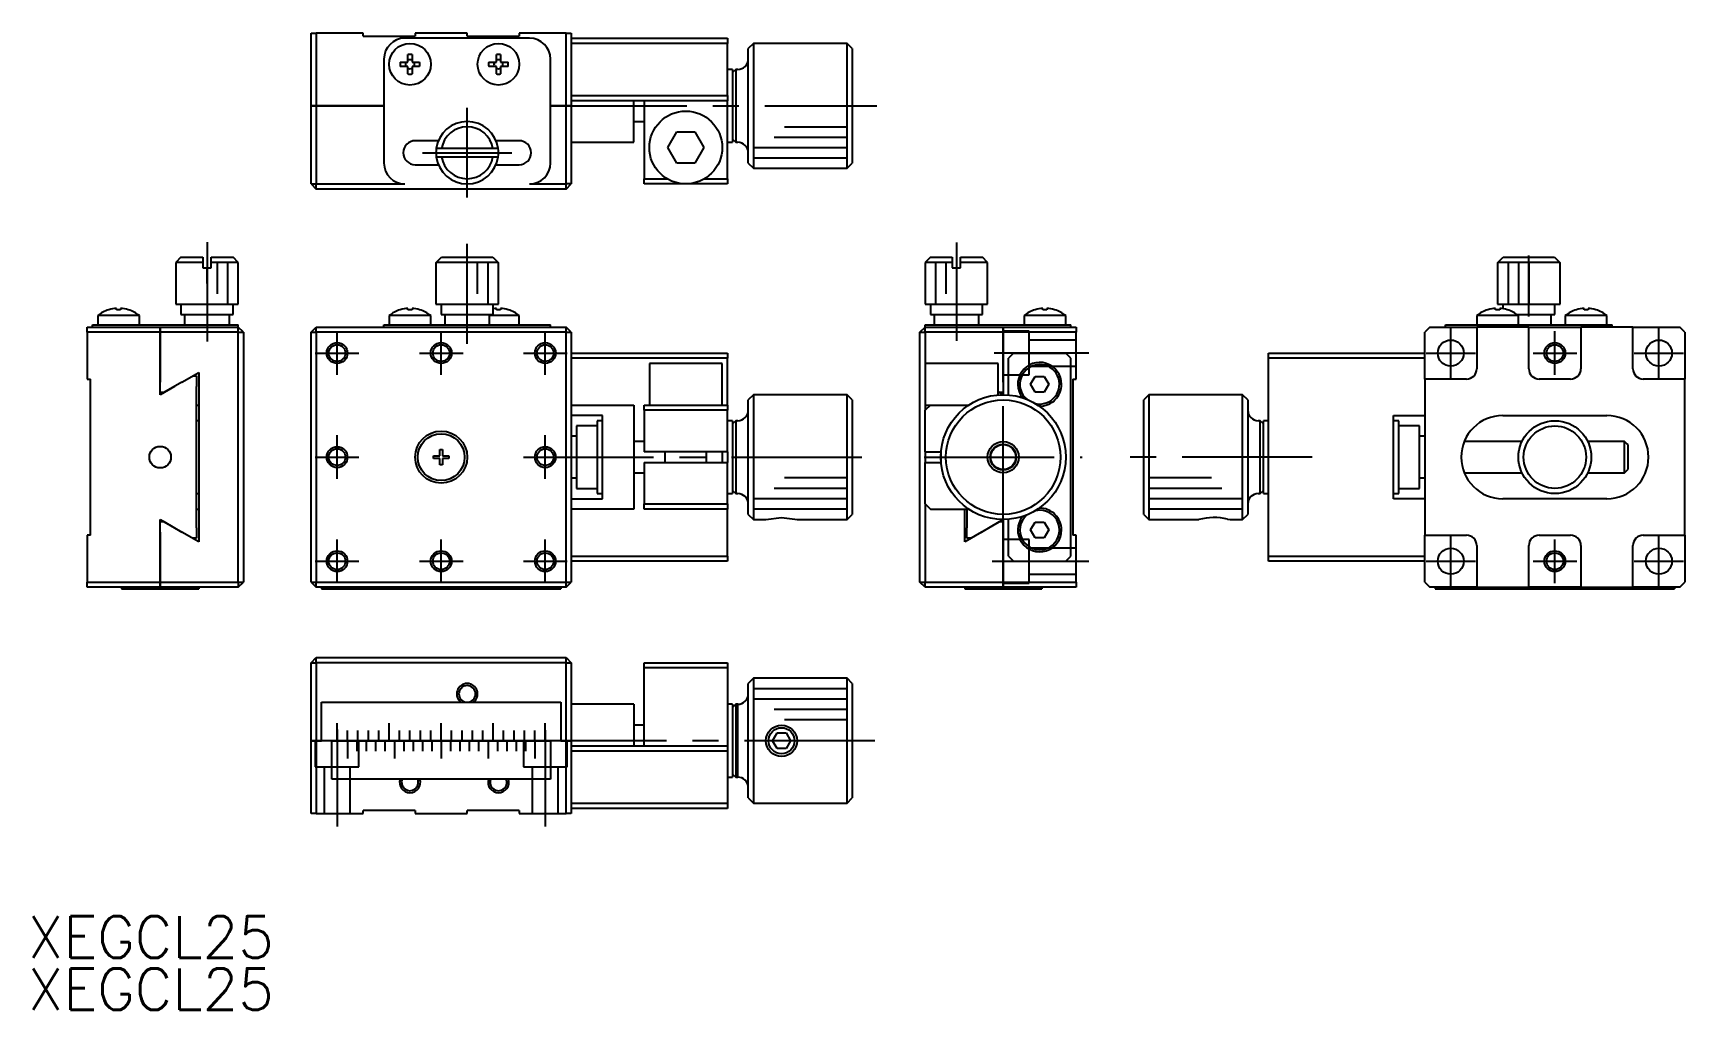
# Model space of a CAD drawing. Extents: x 17 to 176, y 4 to 98.
import ezdxf

# ---------------------------------------------------------------- set-up
doc = ezdxf.new("R2010")
doc.units = 0
doc.header["$LTSCALE"] = 10
doc.linetypes.add('CENTER', pattern=[2, 1.25, -0.25, 0.25, -0.25])
doc.linetypes.add('DASHED', pattern=[0.75, 0.5, -0.25])
doc.layers.get('0').update_dxf_attribs({"linetype": 'CONTINUOUS'})
doc.layers.add('CENTER', color=1, linetype='CENTER')
doc.styles.get("Standard").update_dxf_attribs({"font": 'txt.shx', "bigfont": '@extfont2.shx'})

# ---------------------------------------------------------------- blocks, each defined once
blk = doc.blocks.new('AID1')
at = {"color": 7}
blk.add_text('XEGCL25', height=4, dxfattribs=at).set_placement((17.250347, 18.217708))
blk = doc.blocks.new('AID5')
at = {"color": 7}
blk.add_text('XEGCL25', height=4, dxfattribs=at).set_placement((17.250347, 13.217708))

msp = doc.modelspace()

# ---------------------------------------------------------------- linework, layer by layer
at = {"color": 7, "linetype": 'CONTINUOUS'}
for p, q in [((44.000013, 90.5), (44.000013, 97.5)), ((44.000013, 97.5), (44.500013, 97.5)), ((44.500013, 97.5), (44.500013, 90.5)), ((49.000013, 97.5), (44.500013, 97.5)), ((49.000013, 97.2), (49.000013, 97.5)), ((49.000013, 97.2), (54.000013, 97.2)), ((65.000013, 97), (53.000013, 97)), ((54.000013, 97.5), (54.000013, 97.2)), ((59.000013, 97.5), (54.000013, 97.5)), ((59.000013, 97.2), (59.000013, 97.5)), ((59.000013, 97.2), (64.000013, 97.2)), ((64.000013, 97.5), (64.000013, 97.2)), ((68.500013, 97.5), (64.000013, 97.5)), ((68.500013, 90.5), (68.500013, 97.5)), ((68.500013, 97.5), (69.000013, 97.5)), ((69.000013, 97.5), (69.000013, 90.5)), ((69.000013, 97), (84.000013, 97)), ((84.000013, 97), (84.000013, 96.5)), ((53.300013, 94.7), (53.300013, 95.428709)), ((53.700013, 95.428709), (53.700013, 94.7)), ((61.800013, 94.7), (61.800013, 95.428709)), ((62.200013, 95.428709), (62.200013, 94.7)), ((84.000013, 96.5), (69.000013, 96.5)), ((84.000013, 91.5), (84.000013, 96.5)), ((86.500012, 96.5), (86.000012, 96)), ((86.000012, 85), (86.000012, 96)), ((86.500012, 96.5), (86.500012, 84.5)), ((95.500012, 96.5), (86.500012, 96.5)), ((95.500012, 84.5), (95.500012, 96.5)), ((96.000012, 96), (95.500012, 96.5)), ((96.000012, 96), (96.000012, 85)), ((51.000012, 95), (51.000012, 85)), ((52.571304, 94.7), (53.300013, 94.7)), ((53.300013, 94.3), (52.571304, 94.3)), ((53.300013, 93.571291), (53.300013, 94.3)), ((53.700013, 94.7), (54.428721, 94.7)), ((53.700013, 94.3), (53.700013, 93.571291)), ((54.428721, 94.3), (53.700013, 94.3)), ((61.071304, 94.7), (61.800013, 94.7)), ((61.800013, 94.3), (61.071304, 94.3)), ((61.800013, 93.571291), (61.800013, 94.3)), ((62.200013, 94.7), (62.928721, 94.7)), ((62.200013, 94.3), (62.200013, 93.571291)), ((62.928721, 94.3), (62.200013, 94.3)), ((67.000013, 85), (67.000013, 95)), ((84.500013, 94), (84.000013, 94)), ((84.800012, 94), (84.500012, 93.7)), ((84.500013, 94), (84.500013, 87)), ((84.800012, 94), (84.800012, 87)), ((85.000012, 94), (84.800012, 94)), ((44.500013, 90.5), (44.000013, 90.5)), ((44.000013, 83), (44.000013, 90.5)), ((44.000013, 90.5), (44.500013, 90.5)), ((44.500013, 90.5), (51.000012, 90.5)), ((44.500013, 90.5), (44.500013, 83)), ((51.000012, 90.5), (44.500013, 90.5)), ((67.000013, 90.5), (68.500013, 90.5)), ((68.500013, 90.5), (67.000013, 90.5)), ((69.000013, 90.5), (68.500013, 90.5)), ((68.500013, 83), (68.500013, 90.5)), ((68.500013, 90.5), (69.000013, 90.5)), ((69.000013, 91.5), (84.000013, 91.5)), ((84.000013, 91), (69.000013, 91)), ((69.000013, 90.5), (69.000013, 83)), ((75.000013, 87), (75.000013, 91)), ((76.000013, 91), (76.000013, 83.5)), ((84.000013, 91.5), (84.000013, 91)), ((84.000013, 83.5), (84.000013, 91)), ((75.000013, 89), (76.000013, 89)), ((78.267962, 86.5), (79.133987, 88)), ((79.133987, 88), (80.866038, 88)), ((80.866038, 88), (81.732063, 86.5)), ((84.500012, 87.3), (84.800012, 87)), ((56.229178, 87.15), (54.000013, 87.15)), ((56.53222, 86.40001), (56.026799, 86.40001)), ((61.467805, 86.40001), (56.53222, 86.40001)), ((61.973226, 86.40001), (61.467805, 86.40001)), ((64.000013, 87.15), (61.770847, 87.15)), ((69.000013, 87), (75.000013, 87)), ((79.133987, 85), (78.267962, 86.5)), ((81.732063, 86.5), (80.866038, 85)), ((84.000013, 87), (84.500013, 87)), ((84.800012, 87), (85.000012, 87)), ((54.000013, 84.85), (56.229186, 84.85)), ((56.026799, 85.60001), (56.53222, 85.60001)), ((56.53222, 85.60001), (61.467805, 85.60001)), ((61.467805, 85.60001), (61.973226, 85.60001)), ((61.770839, 84.85), (64.000013, 84.85)), ((80.866038, 85), (79.133987, 85)), ((86.000012, 85), (86.500012, 84.5)), ((86.500012, 84.5), (95.500012, 84.5)), ((95.500012, 84.5), (96.000012, 85)), ((44.000013, 83), (44.500013, 83)), ((44.000013, 83), (44.500013, 82.5)), ((44.500013, 83), (53.000013, 83)), ((44.500013, 82.5), (44.500013, 83)), ((65.000013, 83), (68.500013, 83)), ((68.500013, 82.5), (68.500013, 83)), ((69.000013, 83), (68.500013, 83)), ((68.500013, 82.5), (69.000013, 83)), ((76.000013, 83.5), (78.197237, 83.5)), ((76.000013, 83), (76.000013, 83.5)), ((80.000013, 83), (76.000013, 83)), ((84.000013, 83), (80.000013, 83)), ((81.802788, 83.5), (84.000013, 83.5)), ((84.000013, 83.5), (84.000013, 83)), ((68.500013, 82.5), (44.500013, 82.5)), ((31.49999, 75.95), (30.99999, 75.45)), ((33.59999, 75.45), (30.99999, 75.45)), ((30.99999, 75.45), (30.99999, 71.45)), ((31.49999, 75.95), (33.59999, 75.95)), ((33.59999, 75.95), (33.59999, 75.45)), ((33.59999, 75.45), (33.59999, 74.95)), ((33.59999, 74.95), (34.39999, 74.95)), ((34.39999, 75.95), (36.49999, 75.95)), ((34.39999, 75.45), (34.39999, 75.95)), ((36.99999, 75.45), (34.39999, 75.45)), ((34.39999, 74.95), (34.39999, 75.45)), ((36.99999, 75.45), (36.49999, 75.95)), ((36.99999, 71.45), (36.99999, 75.45)), ((56.000013, 74.95), (56.026799, 74.95)), ((56.000013, 74.95), (56.000013, 71.45)), ((56.026799, 75.45), (56.53222, 75.95)), ((61.973226, 75.45), (56.026799, 75.45)), ((56.026799, 74.95), (56.026799, 75.45)), ((56.53222, 75.95), (61.467805, 75.95)), ((61.467805, 75.95), (61.973226, 75.45)), ((61.973226, 75.45), (61.973226, 74.95)), ((61.973226, 74.95), (62.000013, 74.95)), ((62.000013, 71.45), (62.000013, 74.95)), ((103.50001, 75.95), (103.00001, 75.45)), ((105.60001, 75.45), (103.00001, 75.45)), ((103.00001, 75.45), (103.00001, 71.45)), ((103.50001, 75.95), (105.60001, 75.95)), ((105.60001, 75.95), (105.60001, 75.45)), ((105.60001, 75.45), (105.60001, 74.95)), ((105.60001, 74.95), (106.40001, 74.95)), ((106.40001, 75.95), (108.50001, 75.95)), ((106.40001, 75.45), (106.40001, 75.95)), ((109.00001, 75.45), (106.40001, 75.45)), ((106.40001, 74.95), (106.40001, 75.45)), ((109.00001, 75.45), (108.50001, 75.95)), ((109.00001, 71.45), (109.00001, 75.45)), ((157.999987, 74.95), (158.026774, 74.95)), ((157.999987, 74.95), (157.999987, 71.45)), ((158.026774, 75.45), (158.532195, 75.95)), ((158.026774, 74.95), (158.026774, 75.45)), ((163.973201, 75.45), (158.026774, 75.45)), ((158.532195, 75.95), (163.46778, 75.95)), ((163.46778, 75.95), (163.973201, 75.45)), ((163.973201, 75.45), (163.973201, 74.95)), ((163.973201, 74.95), (163.999987, 74.95)), ((163.999987, 71.45), (163.999987, 74.95)), ((30.99999, 71.45), (36.99999, 71.45)), ((31.49999, 71.45), (31.49999, 70.45)), ((36.49999, 70.45), (36.49999, 71.45)), ((56.000013, 71.45), (62.000013, 71.45)), ((56.500013, 71.45), (56.500013, 70.45)), ((61.500013, 70.45), (61.500013, 71.45)), ((103.00001, 71.45), (106.00001, 71.45)), ((103.50001, 71.45), (103.50001, 70.45)), ((106.00001, 71.45), (109.00001, 71.45)), ((108.50001, 70.45), (108.50001, 71.45)), ((157.999987, 71.45), (163.999987, 71.45)), ((158.499987, 71.45), (158.499987, 71.004362)), ((163.499987, 70.45), (163.499987, 71.45)), ((27.5, 70.347999), (23.5, 70.347999)), ((23.5, 70.347999), (23.5, 69.45)), ((24.571291, 70.905732), (24.55, 70.905732)), ((25.3, 70.905732), (25.3, 71.037475)), ((25.7, 70.905732), (25.3, 70.905732)), ((25.7, 71.037475), (25.7, 70.905732)), ((26.45, 70.905732), (26.428709, 70.905732)), ((27.5, 69.45), (27.5, 70.347999)), ((31.49999, 70.45), (36.49999, 70.45)), ((31.84999, 70.45), (31.84999, 69.45)), ((36.14999, 69.45), (36.14999, 70.45)), ((55.500013, 70.347999), (51.500013, 70.347999)), ((51.500013, 70.347999), (51.500013, 69.45)), ((52.571304, 70.905732), (52.550013, 70.905732)), ((53.300013, 70.905732), (53.300013, 71.037475)), ((53.700013, 70.905732), (53.300013, 70.905732)), ((53.700013, 71.037475), (53.700013, 70.905732)), ((54.450013, 70.905732), (54.428721, 70.905732)), ((55.500013, 69.45), (55.500013, 70.347999)), ((56.500013, 70.45), (61.500013, 70.45)), ((56.850013, 70.45), (56.850013, 69.45)), ((61.150013, 69.45), (61.150013, 70.45)), ((64.000013, 70.347999), (61.150013, 70.347999)), ((61.800013, 70.905732), (61.800013, 71.037475)), ((62.200013, 70.905732), (61.800013, 70.905732)), ((62.200013, 71.037475), (62.200013, 70.905732)), ((62.950013, 70.905732), (62.928721, 70.905732)), ((64.000013, 69.45), (64.000013, 70.347999)), ((103.50001, 70.45), (106.00001, 70.45)), ((103.85001, 70.45), (103.85001, 69.45)), ((106.00001, 70.45), (108.50001, 70.45)), ((108.15001, 69.45), (108.15001, 70.45)), ((116.5, 70.347999), (112.5, 70.347999)), ((112.5, 70.347999), (112.5, 69.45)), ((113.571291, 70.905732), (113.55, 70.905732)), ((114.3, 70.905732), (114.3, 71.037475)), ((114.7, 70.905732), (114.3, 70.905732)), ((114.7, 71.037475), (114.7, 70.905732)), ((115.45, 70.905732), (115.428709, 70.905732)), ((116.5, 69.45), (116.5, 70.347999)), ((157.999987, 70.347999), (155.999987, 70.347999)), ((155.999987, 70.347999), (155.999987, 69.45)), ((157.071279, 70.905732), (157.049987, 70.905732)), ((157.799987, 70.905732), (157.799987, 71.037475)), ((158.199987, 70.905732), (157.799987, 70.905732)), ((159.999987, 70.347999), (157.999987, 70.347999)), ((158.199987, 71.037475), (158.199987, 70.905732)), ((158.949987, 70.905732), (158.928696, 70.905732)), ((159.865463, 70.45), (163.499987, 70.45)), ((159.999987, 69.45), (159.999987, 70.347999)), ((163.149987, 69.45), (163.149987, 70.45)), ((166.499987, 70.347999), (164.499987, 70.347999)), ((164.499987, 70.347999), (164.499987, 69.45)), ((165.571279, 70.905732), (165.549987, 70.905732)), ((166.299987, 70.905732), (166.299987, 71.037475)), ((166.699987, 70.905732), (166.299987, 70.905732)), ((168.499987, 70.347999), (166.499987, 70.347999)), ((166.699987, 71.037475), (166.699987, 70.905732)), ((167.449987, 70.905732), (167.428696, 70.905732)), ((168.499987, 69.45), (168.499987, 70.347999)), ((22.5, 69.25), (29.5, 69.25)), ((22.5, 68.75), (22.5, 69.25)), ((22.5, 68.75), (22.5, 64.25)), ((29.5, 68.75), (22.5, 68.75)), ((23, 69.25), (23, 69.45)), ((23, 69.45), (25, 69.45)), ((25, 69.45), (35, 69.45)), ((29.5, 69.25), (29.5, 68.75)), ((29.5, 69.25), (37, 69.25)), ((29.5, 68.75), (29.5, 69.25)), ((29.5, 63.95), (29.5, 68.75)), ((29.5, 68.75), (29.5, 63.95)), ((37, 68.75), (29.5, 68.75)), ((35, 69.45), (37, 69.45)), ((37, 69.25), (37, 69.45)), ((37, 68.75), (37, 69.25)), ((37.5, 68.75), (37, 69.25)), ((37, 44.75), (37, 68.75)), ((37, 68.75), (37.5, 68.75)), ((37.5, 68.75), (37.5, 44.75)), ((44.000013, 68.75), (44.500013, 69.25)), ((44.000013, 44.75), (44.000013, 68.75)), ((44.000013, 68.75), (44.500013, 68.75)), ((44.500013, 68.75), (44.500013, 69.25)), ((44.500013, 69.25), (53.000013, 69.25)), ((44.500013, 68.75), (44.500013, 44.75)), ((68.500013, 68.75), (44.500013, 68.75)), ((51.000012, 69.25), (51.000012, 69.45)), ((51.000012, 69.45), (53.000013, 69.45)), ((53.000013, 69.45), (65.000013, 69.45)), ((53.000013, 69.25), (65.000013, 69.25)), ((53.000013, 69.25), (65.000013, 69.25)), ((65.000013, 69.45), (67.000013, 69.45)), ((65.000013, 69.25), (68.500013, 69.25)), ((67.000013, 69.25), (67.000013, 69.45)), ((68.500013, 68.75), (68.500013, 69.25)), ((69.000013, 68.75), (68.500013, 69.25)), ((68.500013, 44.75), (68.500013, 68.75)), ((68.500013, 68.75), (69.000013, 68.75)), ((69.000013, 68.75), (69.000013, 44.75)), ((102.5, 68.75), (103, 69.25)), ((102.5, 68.75), (103, 68.75)), ((102.5, 44.75), (102.5, 68.75)), ((103, 69.25), (103, 69.45)), ((103, 69.45), (105, 69.45)), ((103, 68.75), (103, 69.25)), ((103, 69.25), (110.5, 69.25)), ((103, 68.75), (103, 65.75)), ((110.5, 68.75), (103, 68.75)), ((105, 69.45), (115, 69.45)), ((110.5, 68.75), (110.5, 69.25)), ((110.5, 69.25), (117.5, 69.25)), ((110.5, 69.25), (110.5, 68.75)), ((110.5, 68.75), (110.5, 63.95)), ((117.5, 68.75), (110.5, 68.75)), ((110.5, 63.95), (110.5, 68.75)), ((115, 69.45), (117, 69.45)), ((117, 69.25), (117, 69.45)), ((117.5, 69.25), (117.5, 68.75)), ((117.5, 64.25), (117.5, 68.75)), ((151.499987, 69.25), (150.999987, 68.75)), ((150.999987, 64.25), (150.999987, 68.75)), ((151.499987, 69.25), (155.999987, 69.25)), ((152.999987, 69.25), (152.999987, 69.45)), ((152.999987, 69.45), (154.999987, 69.45)), ((154.999987, 69.45), (166.999987, 69.45)), ((155.999987, 69.25), (155.999987, 65.25)), ((160.999987, 69.25), (155.999987, 69.25)), ((160.999987, 65.25), (160.999987, 69.25)), ((160.999987, 69.25), (165.999987, 69.25)), ((165.999987, 69.25), (165.999987, 65.25)), ((170.999987, 69.25), (165.999987, 69.25)), ((166.999987, 69.45), (168.999988, 69.45)), ((168.999988, 69.25), (168.999988, 69.45)), ((170.999987, 65.25), (170.999987, 69.25)), ((170.999987, 69.25), (175.499987, 69.25)), ((175.999987, 68.75), (175.499987, 69.25)), ((175.999987, 68.75), (175.999987, 64.25)), ((69.000013, 66.75), (84.000013, 66.75)), ((84.000013, 66.75), (84.000013, 66.25)), ((111.5, 66.75), (111, 66.25)), ((111.5, 66.75), (116.5, 66.75)), ((117, 66.25), (116.5, 66.75)), ((135.999987, 66.75), (150.999987, 66.75)), ((135.999987, 66.25), (135.999987, 66.75)), ((84.000013, 66.25), (69.000013, 66.25)), ((80.000013, 65.75), (76.500013, 65.75)), ((76.500013, 65.75), (76.500013, 61.75)), ((83.500013, 65.75), (80.000013, 65.75)), ((83.500013, 61.75), (83.500013, 65.75)), ((84.000013, 61.75), (84.000013, 66.25)), ((110, 65.75), (103, 65.75)), ((103, 65.75), (103, 61.75)), ((110, 62.72913), (110, 65.75)), ((111, 62.72913), (111, 66.25)), ((117, 47.25), (117, 66.25)), ((150.999987, 66.25), (135.999987, 66.25)), ((135.999987, 47.25), (135.999987, 66.25)), ((22.5, 64.25), (22.8, 64.25)), ((22.8, 49.25), (22.8, 64.25)), ((29.5, 62.748667), (29.5, 63.95)), ((30.887949, 63.55), (29.5, 62.748667)), ((31.582051, 63.95), (29.85, 62.95)), ((31.582051, 63.95), (33.2, 64.884123)), ((32.621281, 64.55), (33, 64.55)), ((33, 64.55), (33, 63.55)), ((33, 49.95), (33, 63.55)), ((33.2, 64.884123), (33.2, 48.615877)), ((110.5, 63.95), (110.5, 62.75)), ((113.133975, 63.75), (113.566987, 64.5)), ((113.566987, 63), (113.133975, 63.75)), ((113.566987, 64.5), (114.433013, 64.5)), ((114.433013, 64.5), (114.866025, 63.75)), ((114.866025, 63.75), (114.433013, 63)), ((117.2, 64.25), (117.5, 64.25)), ((117.2, 64.25), (117.2, 49.25)), ((154.999987, 64.25), (150.999987, 64.25)), ((150.999987, 64.25), (150.999987, 49.25)), ((164.999987, 64.25), (161.999987, 64.25)), ((175.999987, 64.25), (171.999987, 64.25)), ((175.999987, 49.25), (175.999987, 64.25)), ((29.848719, 62.95), (29.5, 62.95)), ((86.500012, 62.75), (86.000012, 62.25)), ((86.000012, 56.75), (86.000012, 62.25)), ((86.500012, 62.75), (86.500012, 56.75)), ((95.500012, 62.75), (86.500012, 62.75)), ((95.500012, 50.75), (95.500012, 62.75)), ((96.000012, 62.25), (95.500012, 62.75)), ((96.000012, 62.25), (96.000012, 51.25)), ((110.497692, 62.75), (110, 63.037342)), ((110.5, 62.95), (110.151281, 62.95)), ((114.433013, 63), (113.566987, 63)), ((124.499988, 62.75), (123.999988, 62.25)), ((123.999988, 56.75), (123.999988, 62.25)), ((124.499988, 62.75), (124.499988, 56.75)), ((133.499988, 62.75), (124.499988, 62.75)), ((133.499988, 50.75), (133.499988, 62.75)), ((133.999988, 62.25), (133.499988, 62.75)), ((133.999988, 62.25), (133.999988, 51.25)), ((33, 61.75), (33.2, 61.75)), ((69.000013, 61.75), (75.000013, 61.75)), ((72.000013, 60.75), (69.000013, 60.75)), ((72.000013, 56.75), (72.000013, 60.75)), ((75.000013, 61.75), (75.000013, 51.75)), ((76.000013, 61.25), (76.000013, 61.75)), ((76.000013, 61.75), (78.197237, 61.75)), ((76.000013, 61.25), (76.000013, 57.25)), ((84.000013, 61.25), (76.000013, 61.25)), ((78.197237, 61.75), (80.000013, 61.75)), ((80.000013, 61.75), (81.802788, 61.75)), ((81.802788, 61.75), (84.000013, 61.75)), ((84.000013, 61.75), (84.000013, 61.25)), ((84.000013, 57.25), (84.000013, 61.25)), ((103, 61.75), (103.5, 61.75)), ((103.5, 61.75), (103, 61.25)), ((103, 61.75), (103, 61.25)), ((103, 57.25), (103, 61.25)), ((103.5, 61.75), (107.183375, 61.75)), ((147.999987, 60.75), (150.999987, 60.75)), ((147.999987, 52.75), (147.999987, 60.75)), ((158.499987, 60.75), (168.499987, 60.75)), ((33.2, 60.25), (33, 60.25)), ((69.500013, 58.75), (69.000013, 58.75)), ((69.500013, 59.75), (69.500013, 53.75)), ((71.500013, 59.75), (69.500013, 59.75)), ((71.500013, 60.25), (71.500013, 53.25)), ((72.000013, 60.25), (71.500013, 60.25)), ((84.500013, 60.25), (84.000013, 60.25)), ((84.800012, 60.25), (84.500012, 59.95)), ((84.500013, 60.25), (84.500013, 53.25)), ((84.800012, 60.25), (84.800012, 56.75)), ((85.000012, 60.25), (84.800012, 60.25)), ((135.199988, 60.25), (134.999988, 60.25)), ((135.199988, 53.25), (135.199988, 60.25)), ((135.499988, 59.95), (135.199988, 60.25)), ((135.499987, 56.75), (135.499987, 60.25)), ((135.999987, 60.25), (135.499987, 60.25)), ((148.499987, 60.25), (147.999987, 60.25)), ((148.499987, 56.75), (148.499987, 60.25)), ((150.499987, 59.75), (148.499987, 59.75)), ((150.499987, 53.75), (150.499987, 59.75)), ((150.999987, 58.75), (150.499987, 58.75)), ((56.375013, 57.5), (56.625013, 57.5)), ((56.375013, 56.875), (56.375013, 57.5)), ((56.625013, 57.5), (56.625013, 56.875)), ((76.000013, 58.25), (75.000013, 58.25)), ((84.000013, 57.25), (76.000013, 57.25)), ((78.000013, 57.25), (78.000013, 56.250019)), ((82.000013, 56.250019), (82.000013, 57.25)), ((84.000013, 57.25), (84.000013, 56.25)), ((103, 57.25), (103, 56.25)), ((103, 57.25), (104.52087, 57.25)), ((104.5, 57.25), (104.5, 56.75)), ((160.337581, 58.25), (154.791888, 58.25)), ((160.33771, 58.25), (160.337603, 58.25)), ((170.199987, 58.25), (166.662265, 58.25)), ((170.199987, 56.75), (170.199987, 58.25)), ((170.449987, 58), (170.199987, 58.25)), ((170.499987, 57.95), (170.449987, 58)), ((170.499987, 57.95), (170.499987, 56.75)), ((55.750013, 56.875), (56.375013, 56.875)), ((55.750013, 56.625), (55.750013, 56.875)), ((56.375013, 56.625), (55.750013, 56.625)), ((56.375013, 56), (56.375013, 56.625)), ((56.625013, 56), (56.375013, 56)), ((56.625013, 56.875), (57.250013, 56.875)), ((56.625013, 56.625), (56.625013, 56)), ((57.250013, 56.625), (56.625013, 56.625)), ((57.250013, 56.875), (57.250013, 56.625)), ((72.000013, 52.75), (72.000013, 56.75)), ((76.000013, 56.25), (84.000013, 56.25)), ((76.000013, 56.25), (76.000013, 52.25)), ((84.000013, 52.25), (84.000013, 56.25)), ((84.800012, 56.75), (84.800012, 53.25)), ((86.000012, 51.25), (86.000012, 56.75)), ((86.500012, 56.75), (86.500012, 50.75)), ((103, 52.25), (103, 56.25)), ((103, 56.25), (104.52087, 56.25)), ((104.5, 56.75), (104.5, 56.250019)), ((123.999988, 51.25), (123.999988, 56.75)), ((124.499988, 56.75), (124.499988, 50.75)), ((135.499987, 53.25), (135.499987, 56.75)), ((148.499987, 53.25), (148.499987, 56.75)), ((170.199987, 55.25), (170.199987, 56.75)), ((170.499987, 56.75), (170.499987, 55.55)), ((69.000013, 54.75), (69.500013, 54.75)), ((75.000013, 55.25), (76.000013, 55.25)), ((150.499987, 54.75), (150.999987, 54.75)), ((154.791888, 55.25), (160.33759, 55.25)), ((160.337609, 55.25), (160.33771, 55.25)), ((166.662265, 55.25), (170.199987, 55.25)), ((170.199987, 55.25), (170.449987, 55.5)), ((170.449987, 55.5), (170.499987, 55.55)), ((33, 53.25), (33.2, 53.25)), ((69.000013, 52.75), (72.000013, 52.75)), ((69.500013, 53.75), (71.500013, 53.75)), ((71.500013, 53.25), (72.000013, 53.25)), ((84.000013, 53.25), (84.500013, 53.25)), ((84.500012, 53.55), (84.800012, 53.25)), ((84.800012, 53.25), (85.000012, 53.25)), ((134.999988, 53.25), (135.199988, 53.25)), ((135.199988, 53.25), (135.499988, 53.55)), ((135.499987, 53.25), (135.999987, 53.25)), ((147.999987, 53.25), (148.499987, 53.25)), ((150.999987, 52.75), (147.999987, 52.75)), ((148.499987, 53.75), (150.499987, 53.75)), ((168.499987, 52.75), (158.499987, 52.75)), ((33, 51.75), (33.2, 51.75)), ((75.000013, 51.75), (69.000013, 51.75)), ((76.000013, 52.25), (84.000013, 52.25)), ((76.000013, 51.75), (76.000013, 52.25)), ((84.000013, 51.75), (76.000013, 51.75)), ((84.000013, 52.25), (84.000013, 51.75)), ((84.000013, 47.25), (84.000013, 51.75)), ((86.000012, 51.25), (86.500012, 50.75)), ((87.700018, 50.75), (89.204637, 50.940519)), ((89.204637, 50.940522), (90.461706, 50.805096)), ((90.461706, 50.805096), (90.700007, 50.75)), ((95.500012, 50.75), (96.000012, 51.25)), ((103, 52.25), (103.5, 51.75)), ((103, 52.25), (103, 44.75)), ((103.5, 51.75), (107.183375, 51.75)), ((106.8, 48.615877), (106.8, 51.75)), ((107, 51.75), (107, 49.95)), ((123.999988, 51.25), (124.499988, 50.75)), ((132.061633, 50.805106), (132.299982, 50.75)), ((133.499988, 50.75), (133.999988, 51.25)), ((22.5, 49.25), (22.5, 44.75)), ((22.8, 49.25), (22.5, 49.25)), ((29.5, 50.751333), (30.887949, 49.95)), ((29.5, 49.55), (29.5, 50.751333)), ((29.5, 50.55), (29.848719, 50.55)), ((29.5, 44.75), (29.5, 49.55)), ((29.5, 49.55), (29.5, 44.75)), ((29.85, 50.55), (31.582051, 49.55)), ((33.2, 48.615877), (31.582051, 49.55)), ((33, 49.95), (33, 48.95)), ((86.500012, 50.75), (87.700018, 50.75)), ((87.700018, 50.75), (87.700231, 50.75)), ((87.700231, 50.75), (87.700479, 50.75)), ((90.700007, 50.75), (95.500012, 50.75)), ((108.417949, 49.55), (106.8, 48.615877)), ((107, 48.95), (107, 49.95)), ((108.417949, 49.55), (110.15, 50.55)), ((109.112051, 49.95), (110.497692, 50.75)), ((110.151281, 50.55), (110.5, 50.55)), ((110.5, 50.75), (110.5, 49.55)), ((110.5, 44.75), (110.5, 49.55)), ((110.5, 49.55), (110.5, 44.75)), ((111, 47.25), (111, 50.77087)), ((113.133975, 49.75), (113.566987, 50.5)), ((113.566987, 49), (113.133975, 49.75)), ((113.566987, 50.5), (114.433013, 50.5)), ((114.433013, 50.5), (114.866025, 49.75)), ((114.866025, 49.75), (114.433013, 49)), ((117.5, 49.25), (117.2, 49.25)), ((117.5, 44.75), (117.5, 49.25)), ((124.499988, 50.75), (129.299993, 50.75)), ((132.299521, 50.75), (132.299769, 50.75)), ((132.299769, 50.75), (132.299982, 50.75)), ((132.299982, 50.75), (133.499988, 50.75)), ((150.999987, 49.25), (154.999987, 49.25)), ((150.999987, 44.75), (150.999987, 49.25)), ((161.999987, 49.25), (164.999987, 49.25)), ((171.999987, 49.25), (175.999987, 49.25)), ((175.999987, 49.25), (175.999987, 44.75)), ((33, 48.95), (32.621281, 48.95)), ((107.378719, 48.95), (107, 48.95)), ((114.433013, 49), (113.566987, 49)), ((155.999987, 48.25), (155.999987, 44.25)), ((160.999987, 44.25), (160.999987, 48.25)), ((165.999987, 48.25), (165.999987, 44.25)), ((170.999987, 44.25), (170.999987, 48.25)), ((69.000013, 47.25), (84.000013, 47.25)), ((84.000013, 46.75), (69.000013, 46.75)), ((84.000013, 47.25), (84.000013, 46.75)), ((111, 47.25), (111.5, 46.75)), ((111.5, 46.75), (116.5, 46.75)), ((116.5, 46.75), (117, 47.25)), ((135.999987, 47.25), (150.999987, 47.25)), ((135.999987, 46.75), (135.999987, 47.25)), ((150.999987, 46.75), (135.999987, 46.75)), ((22.5, 44.75), (29.5, 44.75)), ((22.5, 44.25), (22.5, 44.75)), ((29.5, 44.75), (29.5, 44.25)), ((29.5, 44.75), (37, 44.75)), ((29.5, 44.25), (29.5, 44.75)), ((37, 44.75), (37, 44.25)), ((37, 44.75), (37.5, 44.75)), ((37, 44.25), (37.5, 44.75)), ((44.000013, 44.75), (44.500013, 44.75)), ((44.000013, 44.75), (44.500013, 44.25)), ((44.500013, 44.25), (44.500013, 44.75)), ((44.500013, 44.75), (68.500013, 44.75)), ((68.500013, 44.75), (69.000013, 44.75)), ((68.500013, 44.25), (69.000013, 44.75)), ((68.500013, 44.25), (68.500013, 44.75)), ((102.5, 44.75), (103, 44.75)), ((103, 44.25), (102.5, 44.75)), ((103, 44.75), (110.5, 44.75)), ((103, 44.25), (103, 44.75)), ((110.5, 44.75), (117.5, 44.75)), ((110.5, 44.25), (110.5, 44.75)), ((110.5, 44.75), (110.5, 44.25)), ((117.5, 44.75), (117.5, 44.25)), ((150.999987, 44.75), (151.499987, 44.25)), ((175.499987, 44.25), (175.999987, 44.75)), ((29.5, 44.25), (22.5, 44.25)), ((25.8, 44.25), (25.8, 44.1)), ((25.8, 44.1), (29.5, 44.1)), ((29.5, 44.25), (29.5, 44.1)), ((37, 44.25), (29.5, 44.25)), ((29.5, 44.1), (33.2, 44.1)), ((33.2, 44.25), (33.2, 44.1)), ((68.500013, 44.25), (44.500013, 44.25)), ((45.000013, 44.25), (45.000013, 44.1)), ((45.000013, 44.1), (68.000013, 44.1)), ((68.000013, 44.25), (68.000013, 44.1)), ((110.5, 44.25), (103, 44.25)), ((106.8, 44.25), (106.8, 44.1)), ((106.8, 44.1), (110.5, 44.1)), ((110.5, 44.25), (110.5, 44.1)), ((117.5, 44.25), (110.5, 44.25)), ((110.5, 44.1), (114.2, 44.1)), ((114.2, 44.25), (114.2, 44.1)), ((155.999987, 44.25), (151.499987, 44.25)), ((151.999987, 44.25), (151.999987, 44.1)), ((151.999987, 44.1), (152.989987, 44.1)), ((152.999987, 44.25), (152.999987, 44.1)), ((152.999987, 44.1), (173.999987, 44.1)), ((155.999987, 44.25), (160.999987, 44.25)), ((165.999987, 44.25), (160.999987, 44.25)), ((165.999987, 44.25), (170.999987, 44.25)), ((175.499987, 44.25), (170.999987, 44.25)), ((173.999987, 44.25), (173.999987, 44.1)), ((174.009987, 44.1), (174.999987, 44.1)), ((174.999987, 44.25), (174.999987, 44.1)), ((44.000013, 37), (44.500013, 37.5)), ((44.000013, 29.5), (44.000013, 37)), ((44.000013, 37), (44.500013, 37)), ((44.500013, 37), (44.500013, 37.5)), ((44.500013, 37.5), (68.500013, 37.5)), ((44.500013, 37), (44.500013, 29.5)), ((68.500013, 37), (44.500013, 37)), ((68.500013, 37.5), (69.000013, 37)), ((68.500013, 37), (68.500013, 37.5)), ((68.500013, 29.5), (68.500013, 37)), ((68.500013, 37), (69.000013, 37)), ((69.000013, 37), (69.000013, 29.5)), ((76.000013, 37), (84.000013, 37)), ((76.000013, 36.5), (76.000013, 37)), ((84.000013, 37), (84.000013, 36.5)), ((76.000013, 29), (76.000013, 36.5)), ((84.000013, 36.5), (76.000013, 36.5)), ((84.000013, 36.5), (84.000013, 29)), ((86.500012, 35.5), (86.000012, 35)), ((86.000012, 24), (86.000012, 35)), ((86.500012, 35.5), (86.500012, 23.5)), ((95.500012, 35.5), (86.500012, 35.5)), ((95.500012, 23.5), (95.500012, 35.5)), ((96.000012, 35), (95.500012, 35.5)), ((96.000012, 35), (96.000012, 24)), ((45.000013, 29.5), (45.000013, 33.2)), ((45.000013, 33.2), (68.000013, 33.2)), ((68.000013, 33.2), (68.000013, 29.5)), ((75.000013, 33), (69.000013, 33)), ((75.000013, 33), (75.000013, 29)), ((84.500013, 33), (84.000013, 33)), ((84.800012, 33), (84.500012, 32.7)), ((84.500013, 33), (84.500013, 26)), ((84.800012, 33), (84.800012, 26)), ((85.000012, 33), (84.800012, 33)), ((76.000013, 31), (75.000013, 31)), ((88.333987, 29.5), (88.767, 30.25)), ((88.767, 30.25), (89.633025, 30.25)), ((89.633025, 30.25), (90.066038, 29.5)), ((44.000013, 22.5), (44.000013, 29.5)), ((44.000013, 29.5), (44.500013, 29.5)), ((44.500013, 29.5), (44.000013, 29.5)), ((44.500013, 29.5), (44.500013, 22.5)), ((44.990013, 29.5), (44.500013, 29.5)), ((44.500013, 29.5), (44.990013, 29.5)), ((45.990013, 29.5), (45.000013, 29.5)), ((46.000013, 29.5), (45.990013, 29.5)), ((46.000013, 25.8), (46.000013, 29.5)), ((46.000013, 29.5), (46.490013, 29.5)), ((46.490013, 29.5), (46.000013, 29.5)), ((46.490013, 29.5), (46.500013, 29.5)), ((46.500013, 29.5), (46.490013, 29.5)), ((46.500013, 29.5), (46.510013, 29.5)), ((46.510013, 29.5), (46.500013, 29.5)), ((46.510013, 29.5), (47.490013, 29.5)), ((47.490013, 29.5), (46.510013, 29.5)), ((47.490013, 29.5), (47.500013, 29.5)), ((47.500013, 29.5), (47.490013, 29.5)), ((47.500013, 29.5), (47.510013, 29.5)), ((47.510013, 29.5), (47.500013, 29.5)), ((47.510013, 29.5), (48.390013, 29.5)), ((48.390013, 29.5), (47.510013, 29.5)), ((48.400013, 29.5), (48.390013, 29.5)), ((48.390013, 29.5), (48.400013, 29.5)), ((48.400013, 29.5), (48.410013, 29.5)), ((48.410013, 29.5), (48.400013, 29.5)), ((48.410013, 29.5), (48.490013, 29.5)), ((48.490013, 29.5), (48.410013, 29.5)), ((48.490013, 29.5), (48.500013, 29.5)), ((48.500013, 29.5), (48.490013, 29.5)), ((48.500013, 29.5), (48.510013, 29.5)), ((48.510013, 29.5), (48.500013, 29.5)), ((48.510013, 29.5), (49.290013, 29.5)), ((49.290013, 29.5), (48.510013, 29.5)), ((49.300013, 29.5), (49.290013, 29.5)), ((49.290013, 29.5), (49.300013, 29.5)), ((49.300013, 29.5), (49.310013, 29.5)), ((49.310013, 29.5), (49.300013, 29.5)), ((49.310013, 29.5), (49.490013, 29.5)), ((49.490013, 29.5), (49.310013, 29.5)), ((49.490013, 29.5), (49.500013, 29.5)), ((49.500013, 29.5), (49.490013, 29.5)), ((49.500013, 29.5), (49.510013, 29.5)), ((49.510013, 29.5), (49.500013, 29.5)), ((49.510013, 29.5), (50.190013, 29.5)), ((50.190013, 29.5), (49.510013, 29.5)), ((50.200013, 29.5), (50.190013, 29.5)), ((50.190013, 29.5), (50.200013, 29.5)), ((50.200013, 29.5), (50.210013, 29.5)), ((50.210013, 29.5), (50.200013, 29.5)), ((50.210013, 29.5), (50.490013, 29.5)), ((50.490013, 29.5), (50.210013, 29.5)), ((50.490013, 29.5), (50.500013, 29.5)), ((50.500013, 29.5), (50.490013, 29.5)), ((50.500013, 29.5), (50.510013, 29.5)), ((50.510013, 29.5), (50.500013, 29.5)), ((50.510013, 29.5), (51.090013, 29.5)), ((51.090013, 29.5), (50.510013, 29.5)), ((51.100013, 29.5), (51.090013, 29.5)), ((51.090013, 29.5), (51.100013, 29.5)), ((51.100013, 29.5), (51.110013, 29.5)), ((51.110013, 29.5), (51.100013, 29.5)), ((51.110013, 29.5), (51.490013, 29.5)), ((51.490013, 29.5), (51.110013, 29.5)), ((51.490013, 29.5), (51.500013, 29.5)), ((51.500013, 29.5), (51.490013, 29.5)), ((51.500013, 29.5), (51.510013, 29.5)), ((51.510013, 29.5), (51.500013, 29.5)), ((51.510013, 29.5), (51.990013, 29.5)), ((51.990013, 29.5), (51.510013, 29.5)), ((52.000013, 29.5), (51.990013, 29.5)), ((51.990013, 29.5), (52.000013, 29.5)), ((52.000013, 29.5), (52.010013, 29.5)), ((52.010013, 29.5), (52.000013, 29.5)), ((52.010013, 29.5), (52.490013, 29.5)), ((52.490013, 29.5), (52.010013, 29.5)), ((52.490013, 29.5), (52.500013, 29.5)), ((52.500013, 29.5), (52.490013, 29.5)), ((52.500013, 29.5), (52.510013, 29.5)), ((52.510013, 29.5), (52.500013, 29.5)), ((52.510013, 29.5), (52.890013, 29.5)), ((52.890013, 29.5), (52.510013, 29.5)), ((52.900013, 29.5), (52.890013, 29.5)), ((52.890013, 29.5), (52.900013, 29.5)), ((52.900013, 29.5), (52.910013, 29.5)), ((52.910013, 29.5), (52.900013, 29.5)), ((52.910013, 29.5), (53.490013, 29.5)), ((53.490013, 29.5), (52.910013, 29.5)), ((53.490013, 29.5), (53.500013, 29.5)), ((53.500013, 29.5), (53.490013, 29.5)), ((53.500013, 29.5), (53.510013, 29.5)), ((53.510013, 29.5), (53.500013, 29.5)), ((53.510013, 29.5), (53.790013, 29.5)), ((53.790013, 29.5), (53.510013, 29.5)), ((53.800013, 29.5), (53.790013, 29.5)), ((53.790013, 29.5), (53.800013, 29.5)), ((53.800013, 29.5), (53.810013, 29.5)), ((53.810013, 29.5), (53.800013, 29.5)), ((53.810013, 29.5), (54.490013, 29.5)), ((54.490013, 29.5), (53.810013, 29.5)), ((54.490013, 29.5), (54.500013, 29.5)), ((54.500013, 29.5), (54.490013, 29.5)), ((54.500013, 29.5), (54.510013, 29.5)), ((54.510013, 29.5), (54.500013, 29.5)), ((54.510013, 29.5), (54.690013, 29.5)), ((54.690013, 29.5), (54.510013, 29.5)), ((54.700013, 29.5), (54.690013, 29.5)), ((54.690013, 29.5), (54.700013, 29.5)), ((54.700013, 29.5), (54.710013, 29.5)), ((54.710013, 29.5), (54.700013, 29.5)), ((54.710013, 29.5), (55.490013, 29.5)), ((55.490013, 29.5), (54.710013, 29.5)), ((55.490013, 29.5), (55.500013, 29.5)), ((55.500013, 29.5), (55.490013, 29.5)), ((55.500013, 29.5), (55.510013, 29.5)), ((55.510013, 29.5), (55.500013, 29.5)), ((55.590013, 29.5), (55.510013, 29.5)), ((55.510013, 29.5), (55.590013, 29.5)), ((55.600013, 29.5), (55.590013, 29.5)), ((55.590013, 29.5), (55.600013, 29.5)), ((55.600013, 29.5), (55.610013, 29.5)), ((55.610013, 29.5), (55.600013, 29.5)), ((55.610013, 29.5), (56.490013, 29.5)), ((56.490013, 29.5), (55.610013, 29.5)), ((56.500013, 29.5), (56.490013, 29.5)), ((56.490013, 29.5), (56.500013, 29.5)), ((56.500013, 29.5), (56.510013, 29.5)), ((56.510013, 29.5), (56.500013, 29.5)), ((56.510013, 29.5), (57.390013, 29.5)), ((57.390013, 29.5), (56.510013, 29.5)), ((57.400013, 29.5), (57.390013, 29.5)), ((57.390013, 29.5), (57.400013, 29.5)), ((57.400013, 29.5), (57.410013, 29.5)), ((57.410013, 29.5), (57.400013, 29.5)), ((57.410013, 29.5), (57.490013, 29.5)), ((57.490013, 29.5), (57.410013, 29.5)), ((57.490013, 29.5), (57.500013, 29.5)), ((57.500013, 29.5), (57.490013, 29.5)), ((57.500013, 29.5), (57.510013, 29.5)), ((57.510013, 29.5), (57.500013, 29.5)), ((57.510013, 29.5), (58.290013, 29.5)), ((58.290013, 29.5), (57.510013, 29.5)), ((58.300013, 29.5), (58.290013, 29.5)), ((58.290013, 29.5), (58.300013, 29.5)), ((58.300013, 29.5), (58.310013, 29.5)), ((58.310013, 29.5), (58.300013, 29.5)), ((58.310013, 29.5), (58.490013, 29.5)), ((58.490013, 29.5), (58.310013, 29.5)), ((58.490013, 29.5), (58.500013, 29.5)), ((58.500013, 29.5), (58.490013, 29.5)), ((58.500013, 29.5), (58.510013, 29.5)), ((58.510013, 29.5), (58.500013, 29.5)), ((58.510013, 29.5), (59.190013, 29.5)), ((59.190013, 29.5), (58.510013, 29.5)), ((59.200013, 29.5), (59.190013, 29.5)), ((59.190013, 29.5), (59.200013, 29.5)), ((59.200013, 29.5), (59.210013, 29.5)), ((59.210013, 29.5), (59.200013, 29.5)), ((59.210013, 29.5), (59.490013, 29.5)), ((59.490013, 29.5), (59.210013, 29.5)), ((59.490013, 29.5), (59.500013, 29.5)), ((59.500013, 29.5), (59.490013, 29.5)), ((59.500013, 29.5), (59.510013, 29.5)), ((59.510013, 29.5), (59.500013, 29.5)), ((59.510013, 29.5), (60.090013, 29.5)), ((60.090013, 29.5), (59.510013, 29.5)), ((60.100013, 29.5), (60.090013, 29.5)), ((60.090013, 29.5), (60.100013, 29.5)), ((60.100013, 29.5), (60.110013, 29.5)), ((60.110013, 29.5), (60.100013, 29.5)), ((60.110013, 29.5), (60.490013, 29.5)), ((60.490013, 29.5), (60.110013, 29.5)), ((60.490013, 29.5), (60.500013, 29.5)), ((60.500013, 29.5), (60.490013, 29.5)), ((60.500013, 29.5), (60.510013, 29.5)), ((60.510013, 29.5), (60.500013, 29.5)), ((60.510013, 29.5), (60.990013, 29.5)), ((60.990013, 29.5), (60.510013, 29.5)), ((61.000013, 29.5), (60.990013, 29.5)), ((60.990013, 29.5), (61.000013, 29.5)), ((61.000013, 29.5), (61.010013, 29.5)), ((61.010013, 29.5), (61.000013, 29.5)), ((61.010013, 29.5), (61.490013, 29.5)), ((61.490013, 29.5), (61.010013, 29.5)), ((61.490013, 29.5), (61.500013, 29.5)), ((61.500013, 29.5), (61.490013, 29.5)), ((61.500013, 29.5), (61.510013, 29.5)), ((61.510013, 29.5), (61.500013, 29.5)), ((61.510013, 29.5), (61.890013, 29.5)), ((61.890013, 29.5), (61.510013, 29.5)), ((61.900013, 29.5), (61.890013, 29.5)), ((61.890013, 29.5), (61.900013, 29.5)), ((61.900013, 29.5), (61.910013, 29.5)), ((61.910013, 29.5), (61.900013, 29.5)), ((61.910013, 29.5), (62.490013, 29.5)), ((62.490013, 29.5), (61.910013, 29.5)), ((62.490013, 29.5), (62.500013, 29.5)), ((62.500013, 29.5), (62.490013, 29.5)), ((62.500013, 29.5), (62.510013, 29.5)), ((62.510013, 29.5), (62.500013, 29.5)), ((62.510013, 29.5), (62.790013, 29.5)), ((62.790013, 29.5), (62.510013, 29.5)), ((62.800013, 29.5), (62.790013, 29.5)), ((62.790013, 29.5), (62.800013, 29.5)), ((62.800013, 29.5), (62.810013, 29.5)), ((62.810013, 29.5), (62.800013, 29.5)), ((62.810013, 29.5), (63.490013, 29.5)), ((63.490013, 29.5), (62.810013, 29.5)), ((63.490013, 29.5), (63.500013, 29.5)), ((63.500013, 29.5), (63.490013, 29.5)), ((63.500013, 29.5), (63.510013, 29.5)), ((63.510013, 29.5), (63.500013, 29.5)), ((63.510013, 29.5), (63.690013, 29.5)), ((63.690013, 29.5), (63.510013, 29.5)), ((63.700013, 29.5), (63.690013, 29.5)), ((63.690013, 29.5), (63.700013, 29.5)), ((63.700013, 29.5), (63.710013, 29.5)), ((63.710013, 29.5), (63.700013, 29.5)), ((63.710013, 29.5), (64.490013, 29.5)), ((64.490013, 29.5), (63.710013, 29.5)), ((64.490013, 29.5), (64.500013, 29.5)), ((64.500013, 29.5), (64.490013, 29.5)), ((64.500013, 29.5), (64.510013, 29.5)), ((64.510013, 29.5), (64.500013, 29.5)), ((64.590013, 29.5), (64.510013, 29.5)), ((64.510013, 29.5), (64.590013, 29.5)), ((64.600013, 29.5), (64.590013, 29.5)), ((64.590013, 29.5), (64.600013, 29.5)), ((64.600013, 29.5), (64.610013, 29.5)), ((64.610013, 29.5), (64.600013, 29.5)), ((64.610013, 29.5), (65.490013, 29.5)), ((65.490013, 29.5), (64.610013, 29.5)), ((65.500013, 29.5), (65.490013, 29.5)), ((65.490013, 29.5), (65.500013, 29.5)), ((65.500013, 29.5), (65.510013, 29.5)), ((65.510013, 29.5), (65.500013, 29.5)), ((65.510013, 29.5), (66.490013, 29.5)), ((66.490013, 29.5), (65.510013, 29.5)), ((66.490013, 29.5), (66.500013, 29.5)), ((66.500013, 29.5), (66.490013, 29.5)), ((66.500013, 29.5), (66.510013, 29.5)), ((66.510013, 29.5), (66.500013, 29.5)), ((66.510013, 29.5), (67.000013, 29.5)), ((67.000013, 29.5), (66.510013, 29.5)), ((67.000013, 29.5), (67.000013, 25.8)), ((67.010013, 29.5), (67.000013, 29.5)), ((68.000013, 29.5), (67.010013, 29.5)), ((68.500013, 29.5), (68.010013, 29.5)), ((68.010013, 29.5), (68.500013, 29.5)), ((68.500013, 22.5), (68.500013, 29.5)), ((68.500013, 29.5), (69.000013, 29.5)), ((69.000013, 29.5), (68.500013, 29.5)), ((69.000013, 29.5), (69.000013, 22.5)), ((69.000013, 29), (84.000013, 29)), ((84.000013, 29), (84.000013, 28.5)), ((88.767, 28.75), (88.333987, 29.5)), ((89.633025, 28.75), (88.767, 28.75)), ((90.066038, 29.5), (89.633025, 28.75)), ((84.000013, 28.5), (69.000013, 28.5)), ((84.000013, 28.5), (84.000013, 23.5)), ((67.000013, 25.8), (46.000013, 25.8)), ((84.000013, 26), (84.500013, 26)), ((84.500012, 26.3), (84.800012, 26)), ((84.800012, 26), (85.000012, 26)), ((86.000012, 24), (86.500012, 23.5)), ((95.500012, 23.5), (96.000012, 24)), ((44.500013, 22.5), (44.000013, 22.5)), ((44.500013, 22.5), (49.000013, 22.5)), ((54.000013, 22.8), (49.000013, 22.8)), ((49.000013, 22.5), (49.000013, 22.8)), ((54.000013, 22.8), (54.000013, 22.5)), ((54.000013, 22.5), (59.000013, 22.5)), ((64.000013, 22.8), (59.000013, 22.8)), ((59.000013, 22.5), (59.000013, 22.8)), ((64.000013, 22.8), (64.000013, 22.5)), ((64.000013, 22.5), (68.500013, 22.5)), ((69.000013, 22.5), (68.500013, 22.5)), ((69.000013, 23.5), (84.000013, 23.5)), ((84.000013, 23), (69.000013, 23)), ((84.000013, 23.5), (84.000013, 23)), ((86.500012, 23.5), (95.500012, 23.5))]:
    msp.add_line(p, q, dxfattribs=at)
at = {"color": 3, "linetype": 'CONTINUOUS'}
for p, q in [((88.500012, 87.5), (95.500012, 87.5)), ((89.500012, 88.5), (95.500012, 88.5)), ((86.500012, 86.5), (95.500012, 86.5)), ((86.500012, 85.5), (95.500012, 85.5)), ((33.99999, 73.45), (33.99999, 74.95)), ((34.99999, 72.45), (34.99999, 75.45)), ((35.99999, 71.45), (35.99999, 75.45)), ((59.000013, 73.45), (59.000013, 75.45)), ((60.000013, 72.45), (60.000013, 75.45)), ((61.000013, 71.45), (61.000013, 75.45)), ((104.00001, 75.45), (104.00001, 71.45)), ((105.00001, 75.45), (105.00001, 72.45)), ((106.00001, 74.95), (106.00001, 73.45)), ((158.999987, 75.45), (158.999987, 71.45)), ((159.999987, 75.45), (159.999987, 71.45)), ((160.999987, 75.45), (160.999987, 71.45)), ((160.337707, 58.249995), (160.337591, 58.249995)), ((95.500012, 54.75), (89.500012, 54.75)), ((130.499988, 54.75), (124.499988, 54.75)), ((95.500012, 52.75), (86.500012, 52.75)), ((95.500012, 53.75), (88.500012, 53.75)), ((131.499988, 53.75), (124.499988, 53.75)), ((133.499988, 52.75), (124.499988, 52.75)), ((95.500012, 51.75), (86.500012, 51.75)), ((133.499988, 51.75), (124.499988, 51.75)), ((95.500012, 34.5), (86.500012, 34.5)), ((95.500012, 33.5), (86.500012, 33.5)), ((95.500012, 32.5), (88.500012, 32.5)), ((46.500013, 30.5), (46.500013, 31.2)), ((46.500013, 29.5), (46.500013, 30.5)), ((47.500013, 29.5), (47.500013, 30.5)), ((48.500013, 29.5), (48.500013, 30.5)), ((49.500013, 29.5), (49.500013, 30.5)), ((50.500013, 29.5), (50.500013, 30.5)), ((51.500013, 30.5), (51.500013, 31.2)), ((51.500013, 29.5), (51.500013, 30.5)), ((52.500013, 29.5), (52.500013, 30.5)), ((53.500013, 29.5), (53.500013, 30.5)), ((54.500013, 29.5), (54.500013, 30.5)), ((55.500013, 29.5), (55.500013, 30.5)), ((56.500013, 30.5), (56.500013, 31.2)), ((56.500013, 29.5), (56.500013, 30.5)), ((57.500013, 29.5), (57.500013, 30.5)), ((58.500013, 29.5), (58.500013, 30.5)), ((59.500013, 29.5), (59.500013, 30.5)), ((60.500013, 29.5), (60.500013, 30.5)), ((61.500013, 30.5), (61.500013, 31.2)), ((61.500013, 29.5), (61.500013, 30.5)), ((62.500013, 29.5), (62.500013, 30.5)), ((63.500013, 29.5), (63.500013, 30.5)), ((64.500013, 29.5), (64.500013, 30.5)), ((65.500013, 29.5), (65.500013, 30.5)), ((66.500013, 30.5), (66.500013, 31.2)), ((66.500013, 29.5), (66.500013, 30.5)), ((95.500012, 31.5), (89.500012, 31.5)), ((47.500013, 29.5), (47.500013, 28.5)), ((48.400013, 29.5), (48.400013, 28.5)), ((49.300013, 29.5), (49.300013, 28.5)), ((50.200013, 29.5), (50.200013, 28.5)), ((51.100013, 29.5), (51.100013, 28.5)), ((52.000013, 29.5), (52.000013, 28.5)), ((52.900013, 29.5), (52.900013, 28.5)), ((53.800013, 29.5), (53.800013, 28.5)), ((54.700013, 29.5), (54.700013, 28.5)), ((55.600013, 29.5), (55.600013, 28.5)), ((56.500013, 29.5), (56.500013, 28.5)), ((57.400013, 29.5), (57.400013, 28.5)), ((58.300013, 29.5), (58.300013, 28.5)), ((59.200013, 29.5), (59.200013, 28.5)), ((60.100013, 29.5), (60.100013, 28.5)), ((61.000013, 29.5), (61.000013, 28.5)), ((61.900013, 29.5), (61.900013, 28.5)), ((62.800013, 29.5), (62.800013, 28.5)), ((63.700013, 29.5), (63.700013, 28.5)), ((64.600013, 29.5), (64.600013, 28.5)), ((65.500013, 29.5), (65.500013, 28.5)), ((47.500013, 28.5), (47.500013, 27.8)), ((52.000013, 28.5), (52.000013, 27.8)), ((56.500013, 28.5), (56.500013, 27.8)), ((61.000013, 28.5), (61.000013, 27.8)), ((65.500013, 28.5), (65.500013, 27.8))]:
    msp.add_line(p, q, dxfattribs=at)
at = {"color": 3, "linetype": 'DASHED'}
for p, q in [((113, 68.85), (110.5, 68.85)), ((113, 64.65), (113, 68.85)), ((117.5, 68), (113, 68)), ((113, 65.5), (117.5, 65.5)), ((110.5, 64.65), (113, 64.65)), ((113, 48.85), (110.5, 48.85)), ((113, 44.65), (113, 48.85)), ((117.5, 48), (113, 48)), ((110.5, 44.65), (113, 44.65)), ((113, 45.5), (117.5, 45.5)), ((44.400013, 29.5), (44.400013, 27)), ((48.600013, 27), (48.600013, 29.5)), ((64.400013, 29.5), (64.400013, 27)), ((68.600013, 27), (68.600013, 29.5)), ((44.400013, 27), (46.500013, 27)), ((45.250013, 27), (45.250013, 22.5)), ((46.500013, 27), (48.600013, 27)), ((47.750013, 22.5), (47.750013, 27)), ((64.400013, 27), (66.500013, 27)), ((65.250013, 27), (65.250013, 22.5)), ((66.500013, 27), (68.600013, 27)), ((67.750013, 22.5), (67.750013, 27))]:
    msp.add_line(p, q, dxfattribs=at)
at = {"color": 5, "linetype": 'CONTINUOUS'}
msp.add_line((83.500013, 57.25), (83.500013, 56.25), dxfattribs=at)
at = {"color": 9, "linetype": 'CONTINUOUS'}
msp.add_line((85.000012, 26), (85.000012, 33), dxfattribs=at)
at = {"color": 7, "linetype": 'CONTINUOUS'}
for centre, radius in [((53.500013, 94.5), 2), ((62.000013, 94.5), 2), ((80.000013, 86.5), 3.5), ((46.500013, 66.75), 0.8), ((56.500013, 66.75), 0.8), ((66.500013, 66.75), 0.8), ((153.499987, 66.75), 1.25), ((163.499987, 66.75), 0.8), ((173.499987, 66.75), 1.25), ((110.5, 56.75), 6), ((110.5, 56.75), 5.5), ((56.500013, 56.75), 2.5), ((56.500013, 56.75), 2.25), ((163.499987, 56.75), 3.5), ((163.499987, 56.75), 3), ((29.5, 56.75), 1.037564), ((46.500013, 56.75), 0.8), ((66.500013, 56.75), 0.8), ((110.5, 56.75), 1.25), ((110.5, 56.75), 1.2), ((153.499987, 46.75), 1.25), ((173.499987, 46.75), 1.25), ((46.500013, 46.75), 0.8), ((56.500013, 46.75), 0.8), ((66.500013, 46.75), 0.8), ((163.499987, 46.75), 0.8), ((89.199958, 29.500002), 1.249998)]:
    msp.add_circle(centre, radius, dxfattribs=at)
at = {"color": 3, "linetype": 'CONTINUOUS'}
for centre, radius in [((46.500013, 66.75), 1), ((56.500013, 66.75), 1), ((66.500013, 66.75), 1), ((163.499987, 66.75), 1), ((46.500013, 56.75), 1), ((66.500013, 56.75), 1), ((110.5, 56.75), 1.5), ((46.500013, 46.75), 1), ((56.500013, 46.75), 1), ((66.500013, 46.75), 1), ((163.499987, 46.75), 1), ((89.200523, 29.499936), 1.499936)]:
    msp.add_circle(centre, radius, dxfattribs=at)
at = {"color": 7, "linetype": 'CONTINUOUS'}
for centre, radius, start, end in [((53.000013, 95), 2, 90, 180), ((65.000013, 95), 2, 0, 90), ((53.500013, 94.5), 0.95, 77.846803, 102.153197), ((62.000013, 94.5), 0.95, 77.846803, 102.153197), ((53.500013, 94.5), 0.95, 167.846803, 192.153197), ((53.500013, 94.5), 0.435085, 152.633517, 207.366483), ((53.500013, 94.5), 0.435085, 62.633517, 117.366483), ((53.500013, 94.5), 0.435085, 242.633517, 297.366483), ((53.500013, 94.5), 0.435085, 332.633517, 27.366483), ((53.500013, 94.5), 0.95, 347.846803, 12.153197), ((62.000013, 94.5), 0.95, 167.846803, 192.153197), ((62.000013, 94.5), 0.435085, 152.633517, 207.366483), ((62.000013, 94.5), 0.435085, 62.633517, 117.366483), ((62.000013, 94.5), 0.435085, 242.633517, 297.366483), ((62.000013, 94.5), 0.435085, 332.633517, 27.366483), ((62.000013, 94.5), 0.95, 347.846803, 12.153197), ((85.000012, 95), 1, 270, 0), ((53.500013, 94.5), 0.95, 257.846803, 282.153197), ((62.000013, 94.5), 0.95, 257.846803, 282.153197), ((59.000013, 86.00001), 3, 7.662256, 172.337744), ((59.000013, 86.00001), 2.5, 9.206896, 170.793104), ((54.000013, 86), 1.15, 90, 270), ((59.000013, 86.00001), 3, 172.337744, 187.662256), ((59.000013, 86.00001), 3, 352.337744, 7.662256), ((64.000013, 86), 1.15, 270, 90), ((85.000012, 86), 1, 0, 90), ((53.000013, 85), 2, 180, 270), ((59.000013, 86.00001), 3, 187.662256, 352.337744), ((59.000013, 86.00001), 2.5, 189.206896, 350.793104), ((65.000013, 85), 2, 270, 0), ((25.5, 67.85), 3.2, 107.270005, 128.682187), ((25.5, 67.85), 3.193744, 93.59035, 106.905258), ((25.5, 67.85), 3.193744, 73.094742, 86.40965), ((25.5, 67.85), 3.2, 51.317813, 72.729995), ((53.500013, 67.85), 3.2, 107.270005, 128.682187), ((53.500013, 67.85), 3.193744, 93.59035, 106.905258), ((53.500013, 67.85), 3.193744, 73.094742, 86.40965), ((53.500013, 67.85), 3.2, 51.317813, 72.729995), ((62.000013, 67.85), 3.193744, 93.59035, 99.007055), ((62.000013, 67.85), 3.193744, 73.094742, 86.40965), ((62.000013, 67.85), 3.2, 51.317813, 72.729995), ((114.5, 67.85), 3.2, 107.270005, 128.682187), ((114.5, 67.85), 3.193744, 93.59035, 106.905258), ((114.5, 67.85), 3.193744, 73.094742, 86.40965), ((114.5, 67.85), 3.2, 51.317813, 72.729995), ((157.999987, 67.85), 3.2, 107.270005, 128.682187), ((157.999987, 67.85), 3.193744, 93.59035, 106.905258), ((157.999987, 67.85), 3.193744, 73.094742, 86.40965), ((157.999987, 67.85), 3.2, 51.317813, 72.729995), ((166.499987, 67.85), 3.2, 107.270005, 128.682187), ((166.499987, 67.85), 3.193744, 93.59035, 106.905258), ((166.499987, 67.85), 3.193744, 73.094742, 86.40965), ((166.499987, 67.85), 3.2, 51.317813, 72.729995), ((114, 63.75), 2.1, 0, 217.901937), ((114, 63.75), 1.9, 90, 229.464383), ((114, 63.75), 1.9, 257.405515, 90), ((154.999987, 65.25), 1, 270, 0), ((161.999987, 65.25), 1, 180, 270), ((164.999987, 65.25), 1, 270, 0), ((171.999987, 65.25), 1, 180, 270), ((114, 63.75), 2.1, 268.96796, 0), ((85.000012, 61.25), 1, 270, 0), ((134.999988, 61.25), 1, 180, 270), ((158.499987, 56.75), 4, 90, 270), ((168.499987, 56.75), 4, 270, 90), ((85.000012, 52.25), 1, 0, 90), ((134.999988, 52.25), 1, 90, 180), ((114, 49.75), 2.1, 142.098063, 0), ((114, 49.75), 1.9, 130.535617, 90), ((114, 49.75), 1.9, 90, 102.594485), ((114, 49.75), 2.1, 0, 91.03204), ((130.796841, 44.962788), 5.977656, 77.78465, 104.501614), ((154.999987, 48.25), 1, 0, 90), ((161.999987, 48.25), 1, 90, 180), ((164.999987, 48.25), 1, 0, 90), ((171.999987, 48.25), 1, 90, 180), ((59.000013, 33.99999), 0.8, 0, 269.713521), ((59.000013, 33.99999), 0.8, 269.713521, 0), ((85.000012, 34), 1, 270, 0), ((53.500013, 25.5), 0.8, 157.975687, 22.024313), ((62.000013, 25.5), 0.8, 157.975687, 22.024313), ((85.000012, 25), 1, 0, 90)]:
    msp.add_arc(centre, radius, start, end, dxfattribs=at)
at = {"color": 3, "linetype": 'CONTINUOUS'}
for centre, start, end in [((59.000013, 33.99999), 306.870853, 233.129147), ((53.500013, 25.5), 162.542397, 270), ((53.500013, 25.5), 270, 17.457603), ((62.000013, 25.5), 162.542397, 270), ((62.000013, 25.5), 270, 17.457603)]:
    msp.add_arc(centre, 1, start, end, dxfattribs=at)
at = {"layer": 'CENTER', "color": 1, "linetype": 'CENTER'}
for p, q in [((67.61, 90.5), (98.35, 90.5)), ((59.000013, 81.70001), (59.000013, 90.30001)), ((54.700013, 86.00001), (63.300013, 86.00001)), ((33.99999, 77.4), (33.99999, 67.87)), ((59.000013, 67.64), (59.000013, 77.23)), ((106.00001, 77.38), (106.00001, 67.93)), ((160.999987, 70.275), (160.999987, 76.125)), ((46.500013, 64.65), (46.500013, 68.85)), ((56.500013, 64.65), (56.500013, 68.85)), ((66.500013, 64.65), (66.500013, 68.85)), ((153.499987, 64.375), (153.499987, 69.125)), ((163.499987, 64.65), (163.499987, 68.85)), ((173.499987, 64.375), (173.499987, 69.125)), ((44.400013, 66.75), (48.600013, 66.75)), ((54.400013, 66.75), (58.600013, 66.75)), ((64.400013, 66.75), (68.600013, 66.75)), ((118.725, 66.75), (109.64, 66.75)), ((151.124987, 66.75), (155.874987, 66.75)), ((161.399987, 66.75), (165.599987, 66.75)), ((171.124987, 66.75), (175.874987, 66.75)), ((110.5, 49.15), (110.5, 64.35)), ((46.500013, 54.65), (46.500013, 58.85)), ((66.500013, 54.65), (66.500013, 58.85)), ((44.400013, 56.75), (48.600013, 56.75)), ((64.400013, 56.75), (97.9, 56.75)), ((102.9, 56.75), (118.1, 56.75)), ((140.19, 56.75), (122.12, 56.75)), ((46.500013, 44.65), (46.500013, 48.85)), ((56.500013, 44.65), (56.500013, 48.85)), ((66.500013, 44.65), (66.500013, 48.85)), ((153.499987, 44.375), (153.499987, 49.125)), ((163.499987, 44.65), (163.499987, 48.85)), ((173.499987, 44.375), (173.499987, 49.125)), ((44.400013, 46.75), (48.600013, 46.75)), ((54.400013, 46.75), (58.600013, 46.75)), ((64.400013, 46.75), (68.600013, 46.75)), ((109.44, 46.75), (118.725, 46.75)), ((151.124987, 46.75), (155.874987, 46.75)), ((161.399987, 46.75), (165.599987, 46.75)), ((171.124987, 46.75), (175.874987, 46.75)), ((46.500013, 30.57), (46.500013, 21.275)), ((66.500013, 30.51), (66.500013, 21.275)), ((98.15, 29.5), (67.3, 29.5))]:
    msp.add_line(p, q, dxfattribs=at)

# ---------------------------------------------------------------- block references
at = {"color": 7, "linetype": 'CONTINUOUS'}
for name in ['AID1', 'AID5']:
    msp.add_blockref(name, (-0.47949, -9.585705), dxfattribs=at)

doc.saveas('drawing.dxf')
